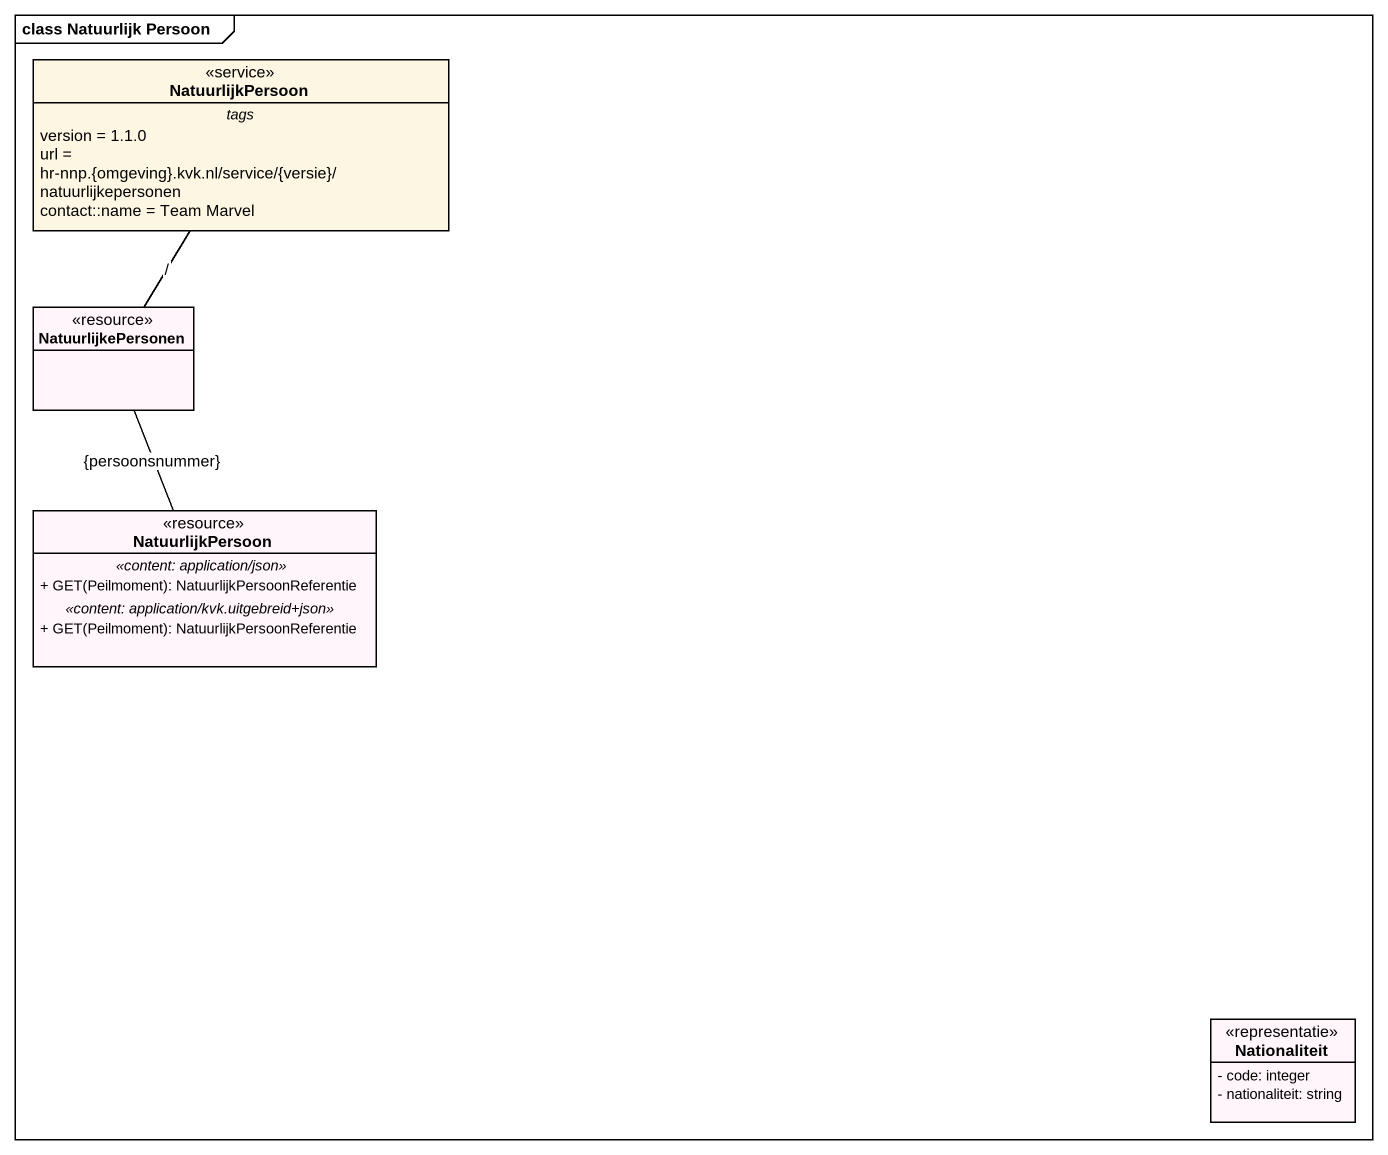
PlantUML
@startuml
mainframe class Natuurlijk Persoon
hide circle
hide empty members
skinparam classAttributeIconSize 0
class NatuurlijkPersoon <<service>> {
  -- tags --
  version = 1.1.0
  url = hr-nnp.{omgeving}.kvk.nl/service/{versie}/natuurlijkepersonen
  contact::name = Team Marvel
}
class NatuurlijkePersonen <<resource>> #FFF5FA
class "NatuurlijkPersoon" as NatuurlijkPersoon_2 <<resource>> #FFF5FA {
  .. <<content: application/json>> ..
  + GET(Peilmoment): NatuurlijkPersoonReferentie
  .. <<content: application/kvk.uitgebreid+json>> ..
  + GET(Peilmoment): NatuurlijkPersoonReferentie
}
class Nationaliteit <<representatie>> #FFF5FA {
  - code: integer
  - nationaliteit: string
}
NatuurlijkPersoon -- NatuurlijkePersonen : /
NatuurlijkePersonen -- NatuurlijkPersoon_2 : {persoonsnummer}
@enduml
